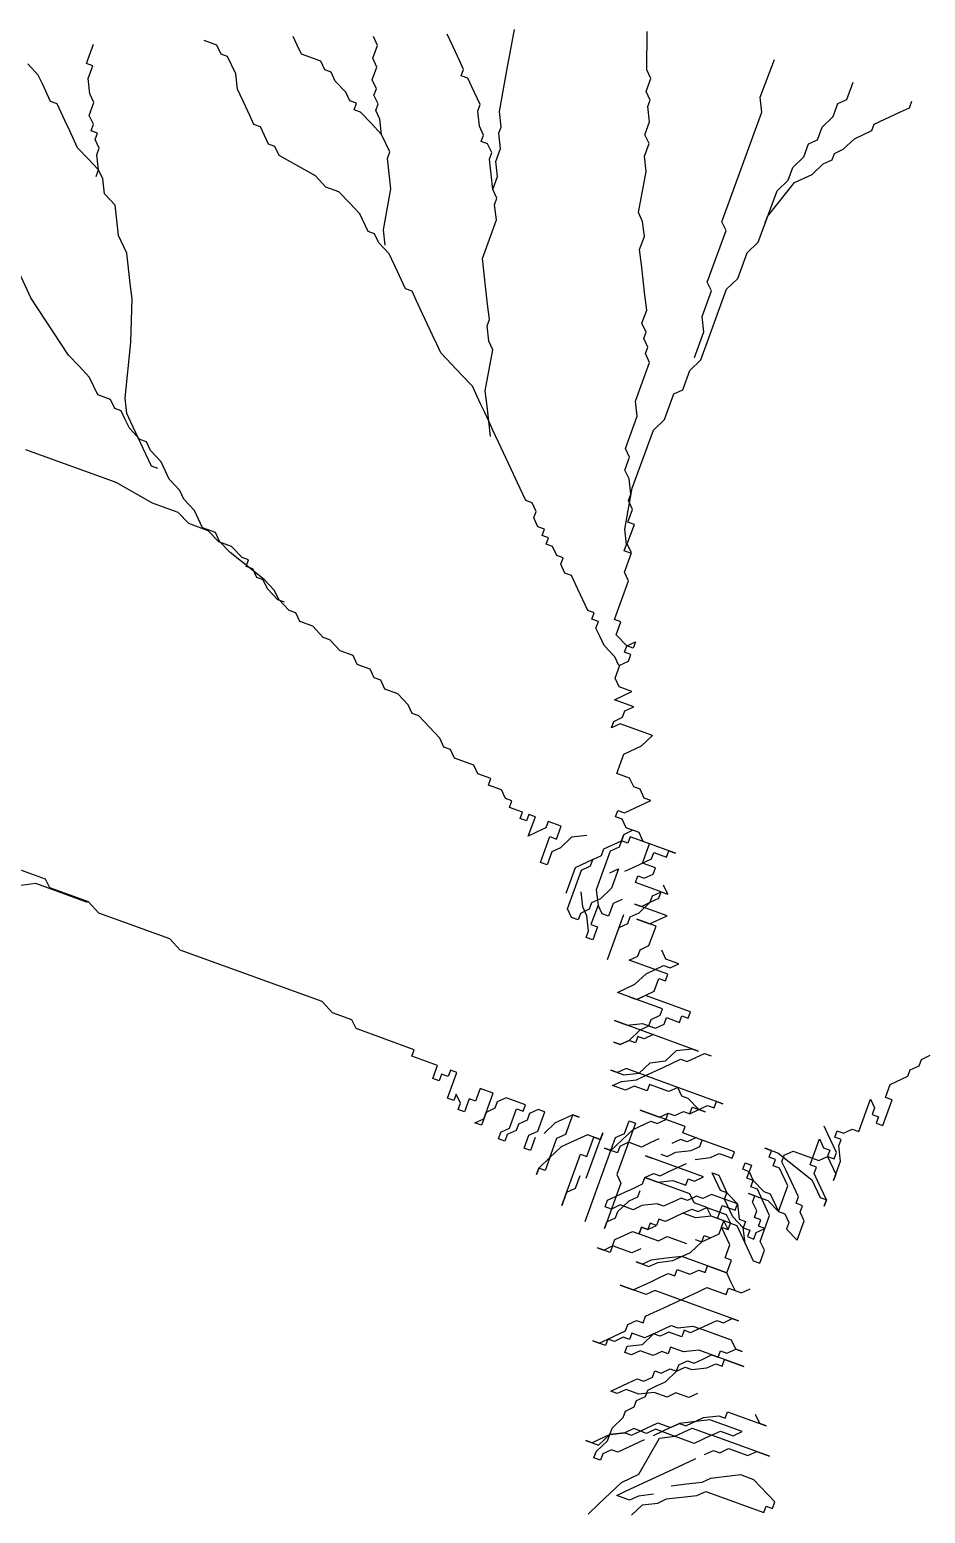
# Model space of a CAD drawing. Header units: inches. Extents: x -50945 to 250244, y -404780 to 18493.
# Drawn here: x 224479.9 to 224677.8, y -311604.3 to -311276.4 of the extents above; entities that cross this region are included whole.
import ezdxf
from ezdxf.xclip import XClip

# ---------------------------------------------------------------- set-up
doc = ezdxf.new("R2010")
doc.units = ezdxf.units.IN
doc.header["$MEASUREMENT"] = 0
doc.header["$XCLIPFRAME"] = 2
doc.linetypes.add('iGo户型优化31', pattern=[0.35, 0.25, -0.1])
doc.layers.add('iGo户型优化', color=7, linetype='Continuous')
doc.layers.add('天棚材质标注', color=2, linetype='Continuous', lineweight=5)

# ---------------------------------------------------------------- blocks, each defined once
blk = doc.blocks.new('抖音iGo户型优化-0853')
at = {"layer": 'iGo户型优化', "color": 251, "ltscale": 100}
for p, q in [((-371.27, -204112.07), (-342.06, -204098.44)), ((-614.83, -204114.14), (-615.56, -204107.8)), ((-612.95, -204118.15), (-609.05, -204107.44)), ((-448.13, -204147.51), (-434.48, -204110)), ((-395.13, -204127.66), (-371.27, -204112.07)), ((-278.72, -204115.12), (-274.1, -204110.74)), ((-622.63, -204135.57), (-614.83, -204114.14)), ((-616.61, -204119.85), (-612.95, -204118.15)), ((-289.68, -204120.24), (-282.37, -204116.83)), ((-282.37, -204116.83), (-278.72, -204115.12)), ((-622.46, -204135.93), (-616.61, -204119.85)), ((-297.96, -204126.33), (-290.65, -204122.92)), ((-290.65, -204122.92), (-289.68, -204120.24)), ((-399.76, -204132.04), (-395.13, -204127.66)), ((-308.91, -204131.44), (-301.61, -204128.03)), ((-301.61, -204128.03), (-297.96, -204126.33)), ((-627.08, -204140.31), (-622.46, -204135.93)), ((-411.69, -204139.83), (-404.39, -204136.42)), ((-404.39, -204136.42), (-399.76, -204132.04)), ((-318.16, -204140.21), (-313.54, -204135.82)), ((-313.54, -204135.82), (-308.91, -204131.44)), ((-299.18, -204138.02), (-295.53, -204136.31)), ((-295.53, -204136.31), (-290.17, -204138.26)), ((-290.17, -204138.26), (-286.52, -204136.55)), ((-286.52, -204136.55), (-280.19, -204135.82)), ((-280.19, -204135.82), (-274.84, -204137.77)), ((-274.84, -204137.77), (-273.87, -204135.09)), ((-273.87, -204135.09), (-265.84, -204138.02)), ((-637.81, -204169.78), (-627.08, -204140.31)), ((-413.64, -204145.19), (-411.69, -204139.83)), ((-332.77, -204147.02), (-328.14, -204142.64)), ((-328.14, -204142.64), (-321.82, -204141.91)), ((-321.82, -204141.91), (-318.16, -204140.21)), ((-320.84, -204139.23), (-318.16, -204140.21)), ((-318.16, -204140.21), (-311.84, -204139.48)), ((-311.84, -204139.48), (-309.16, -204140.45)), ((-309.16, -204140.45), (-305.51, -204138.75)), ((-305.51, -204138.75), (-302.83, -204139.72)), ((-302.83, -204139.72), (-301.86, -204137.04)), ((-301.86, -204137.04), (-299.18, -204138.02)), ((-456.66, -204162.6), (-448.13, -204147.51)), ((-418.27, -204149.57), (-417.29, -204146.89)), ((-417.29, -204146.89), (-413.64, -204145.19)), ((-352.73, -204151.89), (-345.43, -204148.48)), ((-345.43, -204148.48), (-339.1, -204147.75)), ((-339.1, -204147.75), (-332.77, -204147.02)), ((-434.02, -204158.71), (-423.07, -204153.6)), ((-430.2, -204157.37), (-425.57, -204152.98)), ((-425.57, -204152.98), (-421.92, -204151.28)), ((-423.07, -204153.6), (-419.42, -204151.89)), ((-421.92, -204151.28), (-418.27, -204149.57)), ((-419.42, -204151.89), (-413.09, -204151.16)), ((-413.09, -204151.16), (-389.72, -204153.6)), ((-389.72, -204153.6), (-371.72, -204154.08)), ((-371.72, -204154.08), (-365.39, -204153.35)), ((-365.39, -204153.35), (-352.73, -204151.89)), ((-441.33, -204162.12), (-434.02, -204158.71)), ((-434.82, -204161.75), (-431.17, -204160.04)), ((-431.17, -204160.04), (-430.2, -204157.37)), ((-460.56, -204173.32), (-456.66, -204162.6)), ((-446.75, -204169.54), (-439.45, -204166.13)), ((-442.3, -204164.8), (-441.33, -204162.12)), ((-439.45, -204166.13), (-434.82, -204161.75)), ((-642.43, -204174.16), (-637.81, -204169.78)), ((-465.19, -204177.7), (-460.56, -204173.32)), ((-451.38, -204173.92), (-446.75, -204169.54)), ((-663.88, -204233.09), (-642.43, -204174.16)), ((-468.11, -204185.74), (-465.19, -204177.7)), ((-459.66, -204180.01), (-455.03, -204175.63)), ((-455.03, -204175.63), (-451.38, -204173.92)), ((-472.74, -204190.12), (-468.11, -204185.74)), ((-468.91, -204188.78), (-466.96, -204183.42)), ((-466.96, -204183.42), (-463.31, -204181.72)), ((-463.31, -204181.72), (-459.66, -204180.01)), ((-266.35, -204189.4), (-264.4, -204184.04)), ((-477.19, -204194.87), (-472.56, -204190.48)), ((-474.69, -204195.48), (-472.74, -204190.12)), ((-472.56, -204190.48), (-468.91, -204188.78)), ((-270.98, -204193.78), (-270, -204191.11)), ((-270, -204191.11), (-266.35, -204189.4)), ((-488.39, -204208.99), (-477.19, -204194.87)), ((-479.31, -204199.86), (-474.69, -204195.48)), ((-291.91, -204201.33), (-284.61, -204197.92)), ((-284.61, -204197.92), (-278.28, -204197.19)), ((-278.28, -204197.19), (-270.98, -204193.78)), ((-487.59, -204205.95), (-483.94, -204204.25)), ((-483.94, -204204.25), (-482.97, -204201.57)), ((-482.97, -204201.57), (-480.29, -204202.54)), ((-480.29, -204202.54), (-479.31, -204199.86)), ((-299.22, -204204.74), (-295.56, -204203.04)), ((-295.56, -204203.04), (-291.91, -204201.33)), ((-496.85, -204214.72), (-492.22, -204210.33)), ((-493.02, -204213.37), (-488.39, -204208.99)), ((-492.22, -204210.33), (-488.57, -204208.63)), ((-488.57, -204208.63), (-487.59, -204205.95)), ((-307.49, -204210.83), (-300.19, -204207.42)), ((-300.19, -204207.42), (-299.22, -204204.74)), ((-501.3, -204219.46), (-496.67, -204215.08)), ((-497.82, -204217.4), (-496.85, -204214.72)), ((-496.67, -204215.08), (-493.02, -204213.37)), ((-320.65, -204230.31), (-312.12, -204215.21)), ((-312.12, -204215.21), (-308.47, -204213.51)), ((-308.47, -204213.51), (-307.49, -204210.83)), ((-505.92, -204223.85), (-502.27, -204222.14)), ((-502.27, -204222.14), (-501.3, -204219.46)), ((-270.02, -204224.47), (-266.37, -204222.76)), ((-266.37, -204222.76), (-262.72, -204221.06)), ((-512.5, -204233.59), (-507.87, -204229.2)), ((-507.87, -204229.2), (-505.92, -204223.85)), ((-272.95, -204232.5), (-270.02, -204224.47)), ((-668.51, -204237.48), (-663.88, -204233.09)), ((-513.48, -204236.26), (-512.5, -204233.59)), ((-327.22, -204240.05), (-325.27, -204234.69)), ((-325.27, -204234.69), (-320.65, -204230.31)), ((-277.57, -204236.89), (-276.6, -204234.21)), ((-276.6, -204234.21), (-272.95, -204232.5)), ((-671.43, -204245.51), (-668.51, -204237.48)), ((-520.05, -204246.01), (-518.1, -204240.65)), ((-518.1, -204240.65), (-513.48, -204236.26)), ((-331.85, -204244.43), (-327.22, -204240.05)), ((-285.85, -204242.98), (-281.22, -204238.59)), ((-281.22, -204238.59), (-277.57, -204236.89)), ((-683.86, -204271.33), (-675.09, -204247.22)), ((-675.09, -204247.22), (-671.43, -204245.51)), ((-525.65, -204253.07), (-523.7, -204247.71)), ((-523.7, -204247.71), (-520.05, -204246.01)), ((-336.48, -204248.82), (-331.85, -204244.43)), ((-294.13, -204249.06), (-293.15, -204246.38)), ((-293.15, -204246.38), (-290.48, -204247.36)), ((-290.48, -204247.36), (-289.5, -204244.68)), ((-289.5, -204244.68), (-285.85, -204242.98)), ((-529.31, -204254.77), (-525.65, -204253.07)), ((-344.75, -204254.91), (-343.78, -204252.23)), ((-343.78, -204252.23), (-336.48, -204248.82)), ((-303.38, -204257.83), (-298.76, -204253.45)), ((-298.76, -204253.45), (-294.13, -204249.06)), ((-284.4, -204255.64), (-280.75, -204253.93)), ((-280.75, -204253.93), (-275.39, -204255.88)), ((-535.88, -204264.51), (-533.93, -204259.16)), ((-533.93, -204259.16), (-530.28, -204257.45)), ((-530.28, -204257.45), (-529.31, -204254.77)), ((-353.03, -204260.99), (-348.41, -204256.61)), ((-349.38, -204259.29), (-343.05, -204258.56)), ((-348.41, -204256.61), (-344.75, -204254.91)), ((-343.05, -204258.56), (-326.02, -204261.73)), ((-310.69, -204261.24), (-303.38, -204257.83)), ((-307.03, -204259.53), (-303.38, -204257.83)), ((-303.38, -204257.83), (-297.05, -204257.1)), ((-297.05, -204257.1), (-293.4, -204255.39)), ((-293.4, -204255.39), (-290.73, -204256.37)), ((-290.73, -204256.37), (-287.07, -204254.66)), ((-287.07, -204254.66), (-284.4, -204255.64)), ((-275.39, -204255.88), (-271.74, -204254.18)), ((-271.74, -204254.18), (-266.39, -204256.13)), ((-266.39, -204256.13), (-262.74, -204254.42)), ((-540.51, -204268.9), (-535.88, -204264.51)), ((-367.64, -204267.81), (-363.99, -204266.11)), ((-363.99, -204266.11), (-360.34, -204264.4)), ((-360.34, -204264.4), (-353.03, -204260.99)), ((-326.02, -204261.73), (-319.69, -204260.99)), ((-319.69, -204260.99), (-313.36, -204260.26)), ((-313.36, -204260.26), (-310.69, -204261.24)), ((-690.44, -204281.07), (-686.54, -204270.35)), ((-686.54, -204270.35), (-683.86, -204271.33)), ((-545.14, -204273.28), (-544.16, -204270.6)), ((-544.16, -204270.6), (-540.51, -204268.9)), ((-375.92, -204273.9), (-372.27, -204272.19)), ((-372.27, -204272.19), (-368.61, -204270.49)), ((-368.61, -204270.49), (-367.64, -204267.81)), ((-554.39, -204282.05), (-545.14, -204273.28)), ((-386.87, -204279.01), (-375.92, -204273.9)), ((-696.77, -204281.8), (-695.79, -204279.12)), ((-694.09, -204282.77), (-696.77, -204281.8)), ((-695.79, -204279.12), (-690.44, -204281.07)), ((-695.06, -204285.45), (-694.09, -204282.77)), ((-559.01, -204286.43), (-558.04, -204283.75)), ((-558.04, -204283.75), (-554.39, -204282.05)), ((-403.43, -204291.19), (-394.18, -204282.42)), ((-394.18, -204282.42), (-390.52, -204280.72)), ((-390.52, -204280.72), (-386.87, -204279.01)), ((-709.67, -204292.27), (-708.7, -204289.59)), ((-708.7, -204289.59), (-706.02, -204290.56)), ((-706.02, -204290.56), (-702.37, -204288.86)), ((-705.04, -204287.88), (-704.07, -204285.21)), ((-702.37, -204288.86), (-705.04, -204287.88)), ((-704.07, -204285.21), (-693.36, -204289.1)), ((-692.39, -204286.42), (-695.06, -204285.45)), ((-693.36, -204289.1), (-692.39, -204286.42)), ((-565.59, -204296.17), (-562.67, -204288.13)), ((-562.67, -204288.13), (-559.01, -204286.43)), ((-276.39, -204291.92), (-272.73, -204290.22)), ((-272.73, -204290.22), (-269.08, -204288.52)), ((-269.08, -204288.52), (-261.78, -204285.11)), ((-715.27, -204299.33), (-714.3, -204296.65)), ((-714.3, -204296.65), (-712.6, -204300.3)), ((-704.32, -204294.22), (-709.67, -204292.27)), ((-705.29, -204296.89), (-704.32, -204294.22)), ((-699.94, -204298.84), (-705.29, -204296.89)), ((-569.24, -204297.87), (-565.59, -204296.17)), ((-415.36, -204298.98), (-408.06, -204295.57)), ((-408.06, -204295.57), (-403.43, -204291.19)), ((-290.99, -204298.74), (-283.69, -204295.33)), ((-283.69, -204295.33), (-280.04, -204293.63)), ((-280.04, -204293.63), (-279.06, -204290.95)), ((-279.06, -204290.95), (-276.39, -204291.92)), ((-709.92, -204301.28), (-715.27, -204299.33)), ((-712.6, -204300.3), (-701.89, -204304.2)), ((-708.22, -204304.93), (-709.92, -204301.28)), ((-701.89, -204304.2), (-699.94, -204298.84)), ((-575.82, -204307.62), (-573.87, -204302.26)), ((-573.87, -204302.26), (-571.19, -204303.23)), ((-571.19, -204303.23), (-569.24, -204297.87)), ((-428.99, -204303.12), (-422.66, -204302.39)), ((-426.31, -204304.09), (-422.66, -204302.39)), ((-422.66, -204302.39), (-419.01, -204300.69)), ((-422.66, -204302.39), (-416.33, -204301.66)), ((-419.01, -204300.69), (-415.36, -204298.98)), ((-416.33, -204301.66), (-410.01, -204300.93)), ((-410.01, -204300.93), (-392.97, -204304.1)), ((-392.97, -204304.1), (-389.32, -204302.39)), ((-389.32, -204302.39), (-382.99, -204301.66)), ((-382.99, -204301.66), (-380.31, -204302.64)), ((-380.31, -204302.64), (-373.99, -204301.9)), ((-373.99, -204301.9), (-367.66, -204301.17)), ((-367.66, -204301.17), (-361.33, -204300.44)), ((-361.33, -204300.44), (-355, -204299.71)), ((-355, -204299.71), (-338.94, -204305.56)), ((-319.96, -204303.37), (-313.63, -204302.64)), ((-313.63, -204302.64), (-310.95, -204303.61)), ((-310.95, -204303.61), (-307.3, -204301.91)), ((-307.3, -204301.91), (-306.32, -204299.23)), ((-306.32, -204299.23), (-303.65, -204300.2)), ((-303.65, -204300.2), (-300, -204298.5)), ((-300, -204298.5), (-293.67, -204297.77)), ((-293.67, -204297.77), (-290.99, -204298.74)), ((-721.85, -204309.07), (-720.87, -204306.39)), ((-719.17, -204310.04), (-721.85, -204309.07)), ((-720.87, -204306.39), (-718.2, -204307.37)), ((-718.2, -204307.37), (-716.5, -204311.02)), ((-705.54, -204305.9), (-708.22, -204304.93)), ((-703.84, -204309.56), (-705.54, -204305.9)), ((-580.45, -204312), (-579.47, -204309.32)), ((-579.47, -204309.32), (-575.82, -204307.62)), ((-444.57, -204312.62), (-433.62, -204307.5)), ((-433.62, -204307.5), (-426.31, -204304.09)), ((-338.94, -204305.56), (-332.61, -204304.83)), ((-332.61, -204304.83), (-329.94, -204305.8)), ((-329.94, -204305.8), (-326.28, -204304.1)), ((-329.94, -204305.8), (-326.28, -204304.1)), ((-326.28, -204304.1), (-319.96, -204303.37)), ((-326.28, -204304.1), (-320.93, -204306.05)), ((-320.93, -204306.05), (-314.6, -204305.32)), ((-314.6, -204305.32), (-309.25, -204307.27)), ((-309.25, -204307.27), (-302.92, -204306.53)), ((-302.92, -204306.53), (-300.24, -204307.51)), ((-300.24, -204307.51), (-293.92, -204306.78)), ((-293.92, -204306.78), (-276.88, -204309.95)), ((-717.47, -204313.7), (-719.17, -204310.04)), ((-714.79, -204314.67), (-717.47, -204313.7)), ((-716.5, -204311.02), (-708.47, -204313.94)), ((-713.09, -204318.32), (-714.79, -204314.67)), ((-708.47, -204313.94), (-709.44, -204316.62)), ((-706.76, -204317.59), (-703.84, -204309.56)), ((-588.72, -204318.09), (-587.75, -204315.41)), ((-587.75, -204315.41), (-585.07, -204316.38)), ((-585.07, -204316.38), (-583.12, -204311.02)), ((-583.12, -204311.02), (-580.45, -204312)), ((-455.53, -204317.73), (-448.22, -204314.32)), ((-448.22, -204314.32), (-444.57, -204312.62)), ((-276.88, -204309.95), (-259.85, -204313.11)), ((-725.75, -204319.78), (-724.77, -204317.11)), ((-720.4, -204321.73), (-725.75, -204319.78)), ((-724.77, -204317.11), (-719.42, -204319.05)), ((-719.42, -204319.05), (-717.72, -204322.71)), ((-710.42, -204319.3), (-713.09, -204318.32)), ((-708.71, -204322.95), (-710.42, -204319.3)), ((-709.44, -204316.62), (-706.76, -204317.59)), ((-593.35, -204322.47), (-595.05, -204318.82)), ((-595.05, -204318.82), (-587.02, -204321.74)), ((-586.05, -204319.06), (-588.72, -204318.09)), ((-587.02, -204321.74), (-586.05, -204319.06)), ((-466.48, -204322.84), (-462.83, -204321.14)), ((-462.83, -204321.14), (-460.15, -204322.11)), ((-460.15, -204322.11), (-456.5, -204320.41)), ((-456.5, -204320.41), (-455.53, -204317.73)), ((-733.05, -204323.19), (-735.73, -204322.22)), ((-735.73, -204322.22), (-733.05, -204323.19)), ((-734.03, -204325.87), (-733.05, -204323.19)), ((-728.67, -204327.82), (-734.03, -204325.87)), ((-733.05, -204323.19), (-728.67, -204327.82)), ((-724.3, -204332.45), (-728.67, -204327.82)), ((-728.67, -204327.82), (-720.64, -204330.74)), ((-714.32, -204330.01), (-718.69, -204325.39)), ((-717.72, -204322.71), (-709.69, -204325.63)), ((-709.69, -204325.63), (-708.71, -204322.95)), ((-606.98, -204326.61), (-606.01, -204323.93)), ((-601.63, -204328.56), (-606.98, -204326.61)), ((-606.01, -204323.93), (-595.3, -204327.83)), ((-595.3, -204327.83), (-596.28, -204330.51)), ((-591.65, -204326.12), (-593.35, -204322.47)), ((-588.97, -204327.1), (-591.65, -204326.12)), ((-590.92, -204332.45), (-588.97, -204327.1)), ((-474.76, -204328.93), (-473.79, -204326.25)), ((-473.79, -204326.25), (-471.11, -204327.23)), ((-471.11, -204327.23), (-470.13, -204324.55)), ((-470.13, -204324.55), (-467.46, -204325.52)), ((-467.46, -204325.52), (-466.48, -204322.84)), ((-743.28, -204334.64), (-748.63, -204332.69)), ((-748.63, -204332.69), (-727.22, -204340.48)), ((-722.59, -204336.1), (-724.3, -204332.45)), ((-720.64, -204330.74), (-718.94, -204334.4)), ((-712.61, -204333.67), (-714.32, -204330.01)), ((-710.91, -204337.32), (-712.61, -204333.67)), ((-599.93, -204332.21), (-601.63, -204328.56)), ((-595.55, -204336.84), (-599.93, -204332.21)), ((-596.28, -204330.51), (-590.92, -204332.45)), ((-486.69, -204336.72), (-485.72, -204334.05)), ((-485.72, -204334.05), (-482.06, -204332.34)), ((-482.06, -204332.34), (-479.39, -204333.32)), ((-479.39, -204333.32), (-478.41, -204330.64)), ((-478.41, -204330.64), (-474.76, -204328.93)), ((-741.58, -204338.29), (-743.28, -204334.64)), ((-736.23, -204340.24), (-741.58, -204338.29)), ((-719.19, -204343.41), (-722.59, -204336.1)), ((-718.94, -204334.4), (-710.91, -204337.32)), ((-710.91, -204337.32), (-711.89, -204340)), ((-711.89, -204340), (-710.91, -204337.32)), ((-629.87, -204339.51), (-628.89, -204336.84)), ((-627.19, -204340.49), (-629.87, -204339.51)), ((-628.89, -204336.84), (-625.24, -204335.13)), ((-625.24, -204335.13), (-609.18, -204340.98)), ((-608.21, -204338.3), (-618.91, -204334.4)), ((-604.8, -204345.6), (-608.21, -204338.3)), ((-594.82, -204343.17), (-595.55, -204336.84)), ((-501.3, -204343.54), (-490.34, -204338.43)), ((-490.34, -204338.43), (-486.69, -204336.72)), ((-876.9, -204343.64), (-872.52, -204348.27)), ((-854.51, -204348.76), (-853.54, -204346.08)), ((-853.54, -204346.08), (-850.86, -204347.05)), ((-846.23, -204342.67), (-848.18, -204348.03)), ((-847.21, -204345.35), (-846.23, -204342.67)), ((-843.81, -204352.66), (-847.21, -204345.35)), ((-806.81, -204350.95), (-804.86, -204345.6)), ((-804.86, -204345.6), (-805.84, -204348.27)), ((-755.21, -204342.43), (-720.41, -204355.1)), ((-737.2, -204342.92), (-718.46, -204349.74)), ((-727.22, -204340.48), (-728.2, -204343.16)), ((-728.2, -204343.16), (-720.17, -204346.09)), ((-721.14, -204348.76), (-719.19, -204343.41)), ((-720.17, -204346.09), (-721.14, -204348.76)), ((-638.15, -204345.6), (-637.17, -204342.92)), ((-632.79, -204347.55), (-638.15, -204345.6)), ((-637.17, -204342.92), (-634.49, -204343.9)), ((-634.49, -204343.9), (-628.17, -204343.17)), ((-631.82, -204344.87), (-632.79, -204347.55)), ((-623.79, -204347.79), (-631.82, -204344.87)), ((-628.17, -204343.17), (-624.51, -204341.46)), ((-625.49, -204344.14), (-627.19, -204340.49)), ((-622.81, -204345.12), (-625.49, -204344.14)), ((-624.51, -204341.46), (-618.19, -204340.73)), ((-621.11, -204348.77), (-622.81, -204345.12)), ((-609.18, -204340.98), (-607.48, -204344.63)), ((-607.48, -204344.63), (-604.8, -204345.6)), ((-604.8, -204345.6), (-603.1, -204349.26)), ((-505.92, -204347.93), (-504.95, -204345.25)), ((-504.95, -204345.25), (-502.27, -204346.22)), ((-502.27, -204346.22), (-501.3, -204343.54)), ((-872.52, -204348.27), (-863.77, -204357.53)), ((-851.84, -204349.73), (-854.51, -204348.76)), ((-850.13, -204353.39), (-851.84, -204349.73)), ((-850.86, -204347.05), (-846.48, -204351.68)), ((-848.18, -204348.03), (-843.81, -204352.66)), ((-846.48, -204351.68), (-841.13, -204353.63)), ((-804.13, -204351.93), (-806.81, -204350.95)), ((-805.84, -204348.27), (-804.13, -204351.93)), ((-805.11, -204354.61), (-804.13, -204351.93)), ((-804.13, -204351.93), (-800.73, -204359.23)), ((-768.11, -204352.9), (-766.16, -204347.55)), ((-766.16, -204347.55), (-767.14, -204350.22)), ((-767.14, -204350.22), (-765.44, -204353.88)), ((-758.13, -204350.47), (-755.46, -204351.44)), ((-739.4, -204357.29), (-758.13, -204350.47)), ((-755.46, -204351.44), (-753.76, -204355.09)), ((-750.11, -204353.39), (-749.13, -204350.71)), ((-749.13, -204350.71), (-746.45, -204351.69)), ((-746.45, -204351.69), (-743.05, -204358.99)), ((-726.74, -204355.83), (-724.79, -204350.47)), ((-724.79, -204350.47), (-725.77, -204353.15)), ((-718.46, -204349.74), (-721.14, -204348.76)), ((-646.42, -204351.69), (-627.69, -204358.51)), ((-628.41, -204352.18), (-627.44, -204349.5)), ((-623.06, -204354.13), (-628.41, -204352.18)), ((-627.44, -204349.5), (-623.79, -204347.79)), ((-617.46, -204347.06), (-623.79, -204347.79)), ((-616.73, -204353.4), (-621.11, -204348.77)), ((-601.4, -204352.91), (-617.46, -204347.06)), ((-603.1, -204349.26), (-600.42, -204350.23)), ((-600.42, -204350.23), (-597.02, -204357.54)), ((-520.53, -204354.74), (-515.9, -204350.36)), ((-515.9, -204350.36), (-512.25, -204348.66)), ((-512.25, -204348.66), (-508.6, -204346.95)), ((-508.6, -204346.95), (-505.92, -204347.93)), ((-871.07, -204360.93), (-869.12, -204355.58)), ((-869.12, -204355.58), (-867.42, -204359.23)), ((-863.77, -204357.53), (-860.36, -204364.83)), ((-851.11, -204356.06), (-850.13, -204353.39)), ((-846, -204367.02), (-851.11, -204356.06)), ((-843.08, -204358.99), (-843.81, -204352.66)), ((-843.81, -204352.66), (-843.08, -204358.99)), ((-841.13, -204353.63), (-836.75, -204358.26)), ((-836.75, -204358.26), (-834.07, -204359.23)), ((-826.77, -204355.82), (-825.8, -204353.14)), ((-825.07, -204359.48), (-826.77, -204355.82)), ((-825.8, -204353.14), (-822.39, -204360.45)), ((-803.41, -204358.26), (-805.11, -204354.61)), ((-804.38, -204360.94), (-803.41, -204358.26)), ((-785.65, -204367.76), (-781.75, -204357.04)), ((-781.75, -204357.04), (-783.7, -204362.4)), ((-768.36, -204361.91), (-765.44, -204353.88)), ((-765.44, -204353.88), (-768.11, -204352.9)), ((-765.44, -204353.88), (-762.76, -204354.85)), ((-762.76, -204354.85), (-761.06, -204358.5)), ((-761.06, -204358.5), (-759.36, -204362.16)), ((-753.76, -204355.09), (-751.08, -204356.07)), ((-751.08, -204356.07), (-746.7, -204360.7)), ((-750.35, -204362.4), (-748.4, -204357.04)), ((-748.4, -204357.04), (-750.11, -204353.39)), ((-735.75, -204355.58), (-739.4, -204357.29)), ((-714.33, -204363.38), (-735.75, -204355.58)), ((-724.07, -204356.8), (-726.74, -204355.83)), ((-725.77, -204353.15), (-721.39, -204357.78)), ((-722.36, -204360.45), (-724.07, -204356.8)), ((-721.39, -204357.78), (-717.01, -204362.4)), ((-720.41, -204355.1), (-718.71, -204358.75)), ((-718.71, -204358.75), (-713.36, -204360.7)), ((-700.7, -204359.24), (-698.75, -204353.88)), ((-698.75, -204353.88), (-697.05, -204357.53)), ((-697.05, -204357.53), (-696.32, -204363.86)), ((-692.42, -204353.15), (-694.37, -204358.51)), ((-694.37, -204358.51), (-693.65, -204364.84)), ((-693.4, -204355.83), (-692.42, -204353.15)), ((-691.7, -204359.48), (-693.4, -204355.83)), ((-684.41, -204389.44), (-671.74, -204354.61)), ((-681.72, -204357.05), (-680.74, -204354.37)), ((-680.74, -204354.37), (-681.72, -204357.05)), ((-680.02, -204360.7), (-681.72, -204357.05)), ((-681.72, -204357.05), (-680.02, -204360.7)), ((-671.74, -204354.61), (-673.69, -204359.97)), ((-662.98, -204363.87), (-660.06, -204355.83)), ((-660.06, -204355.83), (-656.65, -204363.14)), ((-635.72, -204355.59), (-633.04, -204356.56)), ((-633.04, -204356.56), (-631.34, -204360.21)), ((-621.36, -204357.78), (-623.06, -204354.13)), ((-608.7, -204356.32), (-616.73, -204353.4)), ((-610.4, -204352.67), (-608.7, -204356.32)), ((-599.7, -204356.56), (-601.4, -204352.91)), ((-594.34, -204358.51), (-599.7, -204356.56)), ((-598, -204360.22), (-597.02, -204357.54)), ((-597.02, -204357.54), (-594.34, -204358.51)), ((-597.02, -204357.54), (-594.34, -204358.51)), ((-594.34, -204358.51), (-592.64, -204362.16)), ((-591.67, -204359.49), (-588.02, -204357.78)), ((-588.02, -204357.78), (-587.04, -204355.1)), ((-587.04, -204355.1), (-584.36, -204356.08)), ((-584.36, -204356.08), (-585.34, -204358.76)), ((-585.34, -204358.76), (-580.23, -204369.71)), ((-570.98, -204360.95), (-569.03, -204355.59)), ((-569.03, -204355.59), (-561, -204358.51)), ((-561, -204358.51), (-557.6, -204365.82)), ((-553.22, -204370.45), (-548.34, -204357.05)), ((-548.34, -204357.05), (-550.05, -204353.4)), ((-550.05, -204353.4), (-547.37, -204354.37)), ((-547.37, -204354.37), (-545.67, -204358.03)), ((-545.67, -204358.03), (-542.99, -204359)), ((-541.29, -204362.65), (-538.36, -204354.62)), ((-538.36, -204354.62), (-534.96, -204361.92)), ((-534.96, -204361.92), (-533.01, -204356.57)), ((-533.01, -204356.57), (-529.36, -204354.86)), ((-529.36, -204354.86), (-524.01, -204356.81)), ((-524.18, -204356.45), (-520.53, -204354.74)), ((-524.01, -204356.81), (-522.3, -204360.46)), ((-519.63, -204361.44), (-518.65, -204358.76)), ((-518.65, -204358.76), (-515.98, -204359.73)), ((-515.98, -204359.73), (-511.35, -204355.35)), ((-511.35, -204355.35), (-506, -204357.3)), ((-506, -204357.3), (-505.02, -204354.62)), ((-505.02, -204354.62), (-488.96, -204360.46)), ((-488.96, -204360.46), (-485.31, -204358.76)), ((-485.31, -204358.76), (-477.28, -204361.68)), ((-477.46, -204361.32), (-476.48, -204358.64)), ((-476.48, -204358.64), (-473.8, -204359.62)), ((-877.4, -204361.66), (-873.02, -204366.29)), ((-869.37, -204364.59), (-871.07, -204360.93)), ((-868.64, -204370.92), (-869.37, -204364.59)), ((-867.42, -204359.23), (-857.21, -204381.15)), ((-860.36, -204364.83), (-845.28, -204373.36)), ((-843.08, -204358.99), (-844.05, -204361.67)), ((-844.05, -204361.67), (-842.35, -204365.32)), ((-843.33, -204368), (-841.38, -204362.64)), ((-841.38, -204362.64), (-843.08, -204358.99)), ((-834.07, -204359.23), (-832.37, -204362.88)), ((-832.37, -204362.88), (-829.7, -204363.86)), ((-829.7, -204363.86), (-827.99, -204367.51)), ((-827.02, -204364.83), (-825.07, -204359.48)), ((-826.29, -204371.16), (-827.02, -204364.83)), ((-822.39, -204360.45), (-820.69, -204364.1)), ((-820.69, -204364.1), (-821.67, -204366.78)), ((-810.71, -204361.67), (-809.74, -204358.99)), ((-809.01, -204365.32), (-810.71, -204361.67)), ((-809.74, -204358.99), (-807.06, -204359.96)), ((-807.06, -204359.96), (-806.33, -204366.29)), ((-801.71, -204361.91), (-804.38, -204360.94)), ((-803.66, -204367.27), (-801.71, -204361.91)), ((-800.73, -204359.23), (-798.05, -204360.21)), ((-798.05, -204360.21), (-796.35, -204363.86)), ((-796.35, -204363.86), (-797.33, -204366.54)), ((-783.7, -204362.4), (-780.29, -204369.71)), ((-772.01, -204363.62), (-773.96, -204368.97)), ((-772.99, -204366.3), (-772.01, -204363.62)), ((-766.66, -204365.57), (-768.36, -204361.91)), ((-760.33, -204364.84), (-763.26, -204372.87)), ((-759.36, -204362.16), (-760.33, -204364.84)), ((-757.66, -204365.81), (-760.33, -204364.84)), ((-760.33, -204364.84), (-757.66, -204365.81)), ((-748.65, -204366.05), (-750.35, -204362.4)), ((-746.7, -204360.7), (-745, -204364.35)), ((-745, -204364.35), (-742.32, -204365.32)), ((-743.05, -204358.99), (-741.35, -204362.64)), ((-741.35, -204362.64), (-739.65, -204366.3)), ((-724.31, -204365.81), (-722.36, -204360.45)), ((-717.01, -204362.4), (-713.61, -204369.71)), ((-713.36, -204360.7), (-714.33, -204363.38)), ((-700.95, -204368.25), (-699, -204362.89)), ((-699, -204362.89), (-700.7, -204359.24)), ((-699.5, -204380.91), (-691.7, -204359.48)), ((-696.32, -204363.86), (-694.62, -204367.52)), ((-693.65, -204364.84), (-689.27, -204369.47)), ((-680.99, -204363.38), (-680.02, -204360.7)), ((-678.31, -204364.35), (-680.99, -204363.38)), ((-680.02, -204360.7), (-675.64, -204365.33)), ((-679.29, -204367.03), (-678.31, -204364.35)), ((-673.69, -204359.97), (-672.96, -204366.3)), ((-666.88, -204374.58), (-662.01, -204361.19)), ((-662.01, -204361.19), (-662.98, -204363.87)), ((-662.98, -204363.87), (-659.58, -204371.17)), ((-661.28, -204367.52), (-662.98, -204363.87)), ((-656.65, -204363.14), (-652.27, -204367.76)), ((-652.52, -204376.77), (-646.67, -204360.7)), ((-646.67, -204360.7), (-644.97, -204364.35)), ((-644.97, -204364.35), (-642.29, -204365.33)), ((-632.56, -204371.9), (-629.64, -204363.87)), ((-629.64, -204363.87), (-631.59, -204369.22)), ((-631.34, -204360.21), (-628.66, -204361.19)), ((-628.66, -204361.19), (-626.96, -204364.84)), ((-628.18, -204376.53), (-623.31, -204363.14)), ((-626.96, -204364.84), (-622.58, -204369.47)), ((-623.31, -204363.14), (-624.28, -204365.82)), ((-618.2, -204374.1), (-614.3, -204363.38)), ((-614.3, -204363.38), (-611.63, -204364.36)), ((-611.63, -204364.36), (-612.6, -204367.03)), ((-609.68, -204359), (-607.98, -204362.65)), ((-607.98, -204362.65), (-604.57, -204369.96)), ((-602.14, -204379.94), (-595.32, -204361.19)), ((-595.32, -204361.19), (-598, -204360.22)), ((-597.27, -204366.55), (-593.62, -204364.84)), ((-593.62, -204364.84), (-591.67, -204359.49)), ((-575.61, -204365.33), (-574.63, -204362.65)), ((-574.63, -204362.65), (-570.98, -204360.95)), ((-542.99, -204359), (-541.29, -204362.65)), ((-522.3, -204360.46), (-519.63, -204361.44)), ((-516.95, -204362.41), (-515.98, -204359.73)), ((-514.28, -204363.39), (-516.95, -204362.41)), ((-515.98, -204359.73), (-514.28, -204363.39)), ((-477.28, -204361.68), (-473.63, -204359.98)), ((-473.8, -204359.62), (-467.48, -204358.89)), ((-473.63, -204359.98), (-465.6, -204362.9)), ((-467.48, -204358.89), (-450.44, -204362.05)), ((-465.6, -204362.9), (-464.62, -204360.22)), ((-464.62, -204360.22), (-459.27, -204362.17)), ((-459.27, -204362.17), (-455.62, -204360.47)), ((-455.62, -204360.47), (-452.94, -204361.44)), ((-452.94, -204361.44), (-446.61, -204360.71)), ((-450.44, -204362.05), (-426.35, -204370.82)), ((-446.61, -204360.71), (-442.96, -204359)), ((-442.96, -204359), (-437.61, -204360.95)), ((-437.61, -204360.95), (-433.96, -204359.25)), ((-433.96, -204359.25), (-420.57, -204364.12)), ((-420.57, -204364.12), (-414.25, -204363.39)), ((-414.25, -204363.39), (-398.19, -204369.24)), ((-339.53, -204366.32), (-335.88, -204364.61)), ((-335.88, -204364.61), (-318.84, -204367.78)), ((-873.02, -204366.29), (-872.29, -204372.62)), ((-840.9, -204377.98), (-844.3, -204370.68)), ((-841.63, -204371.65), (-843.33, -204368)), ((-842.35, -204365.32), (-838.95, -204372.63)), ((-827.99, -204367.51), (-825.32, -204368.49)), ((-825.32, -204368.49), (-823.62, -204372.14)), ((-821.67, -204366.78), (-819.96, -204370.43)), ((-819.96, -204370.43), (-817.29, -204371.41)), ((-810.96, -204370.68), (-809.01, -204365.32)), ((-809.26, -204374.33), (-810.96, -204370.68)), ((-806.33, -204366.29), (-801.95, -204370.92)), ((-801.95, -204370.92), (-803.66, -204367.27)), ((-802.93, -204373.6), (-801.95, -204370.92)), ((-801.95, -204370.92), (-798.55, -204378.23)), ((-797.33, -204366.54), (-794.65, -204367.51)), ((-794.65, -204367.51), (-792.95, -204371.17)), ((-783.94, -204371.41), (-785.65, -204367.76)), ((-780.29, -204369.71), (-778.59, -204373.36)), ((-773.96, -204368.97), (-772.26, -204372.63)), ((-771.29, -204369.95), (-772.99, -204366.3)), ((-770.56, -204376.28), (-771.29, -204369.95)), ((-758.63, -204368.49), (-757.66, -204365.81)), ((-757.66, -204365.81), (-758.63, -204368.49)), ((-755.95, -204369.46), (-758.63, -204368.49)), ((-758.63, -204368.49), (-756.93, -204372.14)), ((-756.93, -204372.14), (-755.95, -204369.46)), ((-747.92, -204372.39), (-748.65, -204366.05)), ((-743.79, -204386.02), (-736.97, -204367.27)), ((-739.65, -204366.3), (-736.97, -204367.27)), ((-736.97, -204367.27), (-738.92, -204372.63)), ((-736.97, -204367.27), (-735.27, -204370.92)), ((-736.74, -204391.62), (-727.97, -204367.52)), ((-735.27, -204370.92), (-736.24, -204373.6)), ((-727.97, -204367.52), (-728.94, -204370.19)), ((-722.61, -204369.46), (-724.31, -204365.81)), ((-720.91, -204373.12), (-722.61, -204369.46)), ((-715.81, -204384.08), (-708.98, -204365.32)), ((-713.61, -204369.71), (-714.58, -204372.39)), ((-708.98, -204365.32), (-711.91, -204373.36)), ((-701.2, -204377.26), (-698.27, -204369.22)), ((-698.27, -204369.22), (-700.95, -204368.25)), ((-694.62, -204367.52), (-691.22, -204374.82)), ((-689.27, -204369.47), (-688.54, -204375.8)), ((-677.59, -204370.68), (-679.29, -204367.03)), ((-675.64, -204365.33), (-673.94, -204368.98)), ((-673.94, -204368.98), (-674.91, -204371.66)), ((-672.96, -204366.3), (-673.94, -204368.98)), ((-673.94, -204368.98), (-671.26, -204369.95)), ((-671.26, -204369.95), (-669.56, -204373.61)), ((-668.1, -204386.27), (-661.28, -204367.52)), ((-652.27, -204367.76), (-648.87, -204375.07)), ((-642.29, -204365.33), (-640.59, -204368.98)), ((-640.59, -204368.98), (-632.56, -204371.9)), ((-631.59, -204369.22), (-628.18, -204376.53)), ((-624.28, -204365.82), (-622.58, -204369.47)), ((-622.58, -204369.47), (-620.88, -204373.12)), ((-622.58, -204369.47), (-619.91, -204370.44)), ((-619.91, -204370.44), (-618.2, -204374.1)), ((-612.6, -204367.03), (-610.9, -204370.69)), ((-610.9, -204370.69), (-608.22, -204371.66)), ((-608.22, -204371.66), (-606.27, -204366.3)), ((-606.27, -204366.3), (-598.24, -204369.23)), ((-604.57, -204369.96), (-601.9, -204370.93)), ((-601.9, -204370.93), (-603.85, -204376.29)), ((-598.24, -204369.23), (-597.27, -204366.55)), ((-580.23, -204369.71), (-579.26, -204367.04)), ((-579.26, -204367.04), (-575.61, -204365.33)), ((-557.6, -204365.82), (-553.22, -204370.45)), ((-426.35, -204370.82), (-421.97, -204375.45)), ((-398.19, -204369.24), (-394.53, -204367.53)), ((-394.53, -204367.53), (-391.86, -204368.5)), ((-391.86, -204368.5), (-388.21, -204366.8)), ((-388.21, -204366.8), (-385.53, -204367.77)), ((-385.53, -204367.77), (-381.88, -204366.07)), ((-381.88, -204366.07), (-376.52, -204368.02)), ((-376.52, -204368.02), (-370.2, -204367.29)), ((-370.2, -204367.29), (-363.87, -204366.56)), ((-363.87, -204366.56), (-357.54, -204365.83)), ((-357.54, -204365.83), (-351.21, -204365.1)), ((-351.21, -204365.1), (-345.86, -204367.05)), ((-345.86, -204367.05), (-339.53, -204366.32)), ((-318.84, -204367.78), (-312.51, -204367.05)), ((-312.51, -204367.05), (-307.16, -204369)), ((-307.16, -204369), (-303.51, -204367.29)), ((-303.51, -204367.29), (-298.16, -204369.24)), ((-298.16, -204369.24), (-291.83, -204368.51)), ((-291.83, -204368.51), (-289.15, -204369.48)), ((-289.15, -204369.48), (-285.5, -204367.78)), ((-285.5, -204367.78), (-280.15, -204369.73)), ((-280.15, -204369.73), (-276.5, -204368.02)), ((-276.5, -204368.02), (-260.57, -204368.16)), ((-872.29, -204372.62), (-870.59, -204376.28)), ((-870.59, -204376.28), (-869.14, -204388.94)), ((-847.48, -204387.72), (-841.63, -204371.65)), ((-845.28, -204373.36), (-844.55, -204379.69)), ((-838.95, -204372.63), (-840.9, -204377.98)), ((-828.24, -204376.52), (-826.29, -204371.16)), ((-826.54, -204380.17), (-828.24, -204376.52)), ((-823.62, -204372.14), (-821.91, -204375.79)), ((-821.91, -204375.79), (-817.54, -204380.42)), ((-817.29, -204371.41), (-818.26, -204374.09)), ((-818.26, -204374.09), (-816.56, -204377.74)), ((-810.23, -204377.01), (-809.26, -204374.33)), ((-807.56, -204377.98), (-810.23, -204377.01)), ((-803.18, -204382.61), (-801.23, -204377.25)), ((-801.23, -204377.25), (-802.93, -204373.6)), ((-796.62, -204406.23), (-783.94, -204371.41)), ((-792.95, -204371.17), (-791.25, -204374.82)), ((-791.25, -204374.82), (-786.14, -204385.78)), ((-778.59, -204373.36), (-776.89, -204377.01)), ((-776.89, -204377.01), (-777.86, -204379.69)), ((-772.26, -204372.63), (-771.54, -204378.96)), ((-769.83, -204382.61), (-770.56, -204376.28)), ((-761.56, -204376.52), (-764.48, -204384.56)), ((-763.26, -204372.87), (-761.56, -204376.52)), ((-754.25, -204373.12), (-756.93, -204372.14)), ((-755.23, -204375.79), (-754.25, -204373.12)), ((-751.82, -204383.1), (-755.23, -204375.79)), ((-748.9, -204375.06), (-747.92, -204372.39)), ((-747.2, -204378.72), (-748.9, -204375.06)), ((-738.92, -204372.63), (-738.19, -204378.96)), ((-736.24, -204373.6), (-734.54, -204377.26)), ((-734.54, -204377.26), (-731.14, -204384.56)), ((-727.24, -204373.85), (-728.21, -204376.53)), ((-728.21, -204376.53), (-726.51, -204380.18)), ((-714.58, -204372.39), (-712.88, -204376.04)), ((-712.88, -204376.04), (-710.2, -204377.01)), ((-711.91, -204373.36), (-710.2, -204377.01)), ((-710.2, -204377.01), (-711.18, -204379.69)), ((-710.2, -204377.01), (-711.18, -204379.69)), ((-699.5, -204380.91), (-701.2, -204377.26)), ((-691.22, -204374.82), (-687.82, -204382.13)), ((-688.54, -204375.8), (-684.16, -204380.42)), ((-674.91, -204371.66), (-673.21, -204375.31)), ((-673.21, -204375.31), (-670.53, -204376.29)), ((-670.53, -204376.29), (-672.48, -204381.64)), ((-669.56, -204373.61), (-666.88, -204374.58)), ((-659.58, -204371.17), (-654.22, -204373.12)), ((-654.22, -204373.12), (-655.2, -204375.8)), ((-655.2, -204375.8), (-652.52, -204376.77)), ((-648.87, -204375.07), (-649.85, -204377.75)), ((-648.14, -204381.4), (-646.19, -204376.04)), ((-646.19, -204376.04), (-642.54, -204374.34)), ((-620.88, -204373.12), (-618.2, -204374.1)), ((-618.2, -204374.1), (-619.18, -204376.77)), ((-619.18, -204376.77), (-615.53, -204375.07)), ((-603.85, -204376.29), (-601.17, -204377.26)), ((-601.17, -204377.26), (-602.14, -204379.94)), ((-421.97, -204375.45), (-411.27, -204379.34)), ((-864.51, -204384.56), (-865.24, -204378.22)), ((-857.21, -204381.15), (-853.8, -204388.45)), ((-844.55, -204379.69), (-842.85, -204383.34)), ((-842.85, -204383.34), (-841.15, -204386.99)), ((-840.9, -204377.98), (-839.2, -204381.64)), ((-839.2, -204381.64), (-840.9, -204377.98)), ((-839.2, -204381.64), (-840.17, -204384.31)), ((-837.74, -204394.3), (-839.2, -204381.64)), ((-828.49, -204385.53), (-826.54, -204380.17)), ((-816.56, -204377.74), (-817.54, -204380.42)), ((-817.54, -204380.42), (-815.83, -204384.07)), ((-817.54, -204380.42), (-814.86, -204381.39)), ((-814.86, -204381.39), (-813.16, -204385.05)), ((-809.51, -204383.34), (-807.56, -204377.98)), ((-808.78, -204389.67), (-809.51, -204383.34)), ((-800.5, -204383.59), (-803.18, -204382.61)), ((-798.55, -204378.23), (-799.53, -204380.91)), ((-799.53, -204380.91), (-798.8, -204387.24)), ((-777.86, -204379.69), (-775.19, -204380.66)), ((-775.19, -204380.66), (-777.14, -204386.02)), ((-776.66, -204401.36), (-769.83, -204382.61)), ((-771.54, -204378.96), (-768.13, -204386.27)), ((-753.77, -204388.46), (-751.82, -204383.1)), ((-751.82, -204383.1), (-750.12, -204386.75)), ((-745.5, -204382.37), (-747.2, -204378.72)), ((-746.47, -204385.05), (-745.5, -204382.37)), ((-738.19, -204378.96), (-740.14, -204384.32)), ((-726.51, -204380.18), (-725.79, -204386.51)), ((-721.16, -204382.13), (-722.86, -204378.47)), ((-722.13, -204384.81), (-721.16, -204382.13)), ((-721.41, -204391.14), (-718.48, -204383.1)), ((-718.48, -204383.1), (-715.81, -204384.08)), ((-711.18, -204379.69), (-709.48, -204383.35)), ((-711.18, -204379.69), (-709.48, -204383.35)), ((-709.48, -204383.35), (-710.45, -204386.02)), ((-709.48, -204383.35), (-710.45, -204386.02)), ((-706.32, -204399.66), (-699.5, -204380.91)), ((-704.12, -204385.29), (-703.15, -204382.62)), ((-703.15, -204382.62), (-699.5, -204380.91)), ((-687.82, -204382.13), (-688.79, -204384.81)), ((-684.16, -204380.42), (-683.44, -204386.76)), ((-672.48, -204381.64), (-669.81, -204382.62)), ((-669.81, -204382.62), (-670.78, -204385.3)), ((-649.85, -204377.75), (-648.14, -204381.4)), ((-411.27, -204379.34), (-409.56, -204383)), ((-409.56, -204383), (-401.53, -204385.92)), ((-869.14, -204388.94), (-867.44, -204392.59)), ((-863.78, -204390.89), (-864.51, -204384.56)), ((-844.07, -204395.03), (-847.48, -204387.72)), ((-841.15, -204386.99), (-844.07, -204395.03)), ((-840.17, -204384.31), (-836.77, -204391.62)), ((-826.79, -204389.19), (-828.49, -204385.53)), ((-815.83, -204384.07), (-816.81, -204386.75)), ((-816.81, -204386.75), (-816.08, -204393.08)), ((-813.16, -204385.05), (-814.13, -204387.72)), ((-814.13, -204387.72), (-812.43, -204391.38)), ((-801.48, -204386.26), (-800.5, -204383.59)), ((-799.77, -204389.92), (-801.48, -204386.26)), ((-798.8, -204387.24), (-799.77, -204389.92)), ((-786.14, -204385.78), (-784.44, -204389.43)), ((-784.44, -204389.43), (-782.74, -204393.08)), ((-777.14, -204386.02), (-775.44, -204389.67)), ((-768.13, -204386.27), (-763.75, -204390.89)), ((-762.78, -204388.21), (-763.75, -204390.89)), ((-753.05, -204394.79), (-753.77, -204388.46)), ((-750.12, -204386.75), (-751.1, -204389.43)), ((-751.1, -204389.43), (-749.4, -204393.09)), ((-749.4, -204393.09), (-747.45, -204387.73)), ((-747.45, -204387.73), (-743.79, -204386.02)), ((-744.77, -204388.7), (-746.47, -204385.05)), ((-745.74, -204391.38), (-744.77, -204388.7)), ((-740.14, -204384.32), (-737.47, -204385.29)), ((-737.47, -204385.29), (-738.44, -204387.97)), ((-738.44, -204387.97), (-736.74, -204391.62)), ((-729.44, -204388.22), (-728.71, -204394.55)), ((-726.28, -204404.53), (-720.43, -204388.46)), ((-725.79, -204386.51), (-724.08, -204390.16)), ((-720.43, -204388.46), (-722.13, -204384.81)), ((-710.45, -204386.02), (-708.75, -204389.68)), ((-710.45, -204386.02), (-707.78, -204387)), ((-708.75, -204389.68), (-704.12, -204385.29)), ((-707.78, -204387), (-708.75, -204389.68)), ((-688.79, -204384.81), (-687.09, -204388.46)), ((-687.09, -204388.46), (-685.39, -204392.11)), ((-683.44, -204386.76), (-684.41, -204389.44)), ((-670.78, -204385.3), (-668.1, -204386.27)), ((-401.53, -204385.92), (-397.16, -204390.55)), ((-396.18, -204387.87), (-385.47, -204391.77)), ((-867.44, -204392.59), (-876.21, -204416.7)), ((-862.08, -204394.54), (-863.78, -204390.89)), ((-860.63, -204407.2), (-862.08, -204394.54)), ((-852.85, -204419.14), (-844.07, -204395.03)), ((-852.1, -204392.11), (-850.4, -204395.76)), ((-850.4, -204395.76), (-851.38, -204398.44)), ((-844.07, -204395.03), (-842.37, -204398.68)), ((-842.62, -204407.69), (-837.74, -204394.3)), ((-836.77, -204391.62), (-836.04, -204397.95)), ((-816.08, -204393.08), (-814.38, -204396.74)), ((-815.6, -204408.42), (-808.78, -204389.67)), ((-812.43, -204391.38), (-810.73, -204395.03)), ((-810.73, -204395.03), (-811.7, -204397.71)), ((-804.65, -204403.31), (-799.77, -204389.92)), ((-799.77, -204389.92), (-798.07, -204393.57)), ((-798.07, -204393.57), (-796.37, -204397.22)), ((-782.74, -204393.08), (-785.66, -204401.12)), ((-773.73, -204393.33), (-776.66, -204401.36)), ((-775.44, -204389.67), (-776.41, -204392.35)), ((-776.41, -204392.35), (-773.73, -204393.33)), ((-763.75, -204390.89), (-760.35, -204398.2)), ((-763.75, -204390.89), (-761.08, -204391.87)), ((-761.08, -204391.87), (-762.05, -204394.55)), ((-762.05, -204394.55), (-760.35, -204398.2)), ((-755.97, -204402.83), (-753.05, -204394.79)), ((-755, -204400.15), (-753.05, -204394.79)), ((-753.05, -204394.79), (-749.4, -204393.09)), ((-749.4, -204393.09), (-751.35, -204398.44)), ((-747.94, -204405.75), (-744.04, -204395.03)), ((-744.04, -204395.03), (-745.74, -204391.38)), ((-742.34, -204398.69), (-735.04, -204395.28)), ((-735.04, -204395.28), (-736.01, -204397.96)), ((-728.71, -204394.55), (-727.01, -204398.2)), ((-724.08, -204390.16), (-721.41, -204391.14)), ((-708.75, -204389.68), (-709.73, -204392.36)), ((-709.73, -204392.36), (-708.75, -204389.68)), ((-708.75, -204389.68), (-707.05, -204393.33)), ((-707.05, -204393.33), (-708.02, -204396.01)), ((-685.39, -204392.11), (-686.36, -204394.79)), ((-397.16, -204390.55), (-367.71, -204401.26)), ((-385.47, -204391.77), (-379.15, -204391.04)), ((-379.15, -204391.04), (-368.44, -204394.93)), ((-368.44, -204394.93), (-364.79, -204393.23)), ((-364.79, -204393.23), (-343.37, -204401.02)), ((-851.38, -204398.44), (-849.67, -204402.09)), ((-842.37, -204398.68), (-844.32, -204404.04)), ((-834.34, -204401.6), (-840.19, -204417.68)), ((-836.04, -204397.95), (-837.02, -204400.63)), ((-837.02, -204400.63), (-834.34, -204401.6)), ((-812.68, -204400.39), (-815.6, -204408.42)), ((-814.38, -204396.74), (-815.36, -204399.41)), ((-815.36, -204399.41), (-812.68, -204400.39)), ((-811.7, -204397.71), (-809.03, -204398.68)), ((-809.03, -204398.68), (-810, -204401.36)), ((-810, -204401.36), (-808.3, -204405.02)), ((-796.37, -204397.22), (-797.35, -204399.9)), ((-797.35, -204399.9), (-795.64, -204403.55)), ((-785.66, -204401.12), (-782.99, -204402.09)), ((-780.31, -204403.07), (-776.66, -204401.36)), ((-776.66, -204401.36), (-771.31, -204403.31)), ((-771.31, -204403.31), (-770.33, -204400.63)), ((-770.33, -204400.63), (-764.98, -204402.58)), ((-764.98, -204402.58), (-757.67, -204399.17)), ((-760.35, -204398.2), (-757.67, -204399.17)), ((-760.35, -204398.2), (-757.67, -204399.17)), ((-757.67, -204399.17), (-758.65, -204401.85)), ((-757.67, -204399.17), (-758.65, -204401.85)), ((-758.65, -204401.85), (-755, -204400.15)), ((-758.65, -204401.85), (-755.97, -204402.83)), ((-757.67, -204399.17), (-755, -204400.15)), ((-752.32, -204401.12), (-755.97, -204402.83)), ((-755, -204400.15), (-754.02, -204397.47)), ((-754.02, -204397.47), (-751.35, -204398.44)), ((-753.3, -204403.8), (-745.99, -204400.39)), ((-751.35, -204398.44), (-752.32, -204401.12)), ((-751.35, -204398.44), (-748.67, -204399.42)), ((-748.67, -204399.42), (-750.62, -204404.77)), ((-743.32, -204401.37), (-747.94, -204405.75)), ((-745.99, -204400.39), (-743.32, -204401.37)), ((-736.01, -204397.96), (-743.32, -204401.37)), ((-743.32, -204401.37), (-742.34, -204398.69)), ((-727.01, -204398.2), (-728.96, -204403.56)), ((-708.02, -204396.01), (-705.35, -204396.98)), ((-705.35, -204396.98), (-706.32, -204399.66)), ((-367.71, -204401.26), (-363.33, -204405.89)), ((-343.37, -204401.02), (-339.72, -204399.32)), ((-339.72, -204399.32), (-294.22, -204415.88)), ((-862.58, -204412.56), (-860.63, -204407.2)), ((-849.67, -204402.09), (-852.6, -204410.13)), ((-844.32, -204404.04), (-842.62, -204407.69)), ((-808.3, -204405.02), (-809.28, -204407.69)), ((-809.28, -204407.69), (-808.3, -204405.02)), ((-808.3, -204405.02), (-804.65, -204403.31)), ((-795.64, -204403.55), (-796.62, -204406.23)), ((-782.99, -204402.09), (-784.94, -204407.45)), ((-784.94, -204407.45), (-783.24, -204411.1)), ((-783.96, -204404.77), (-780.31, -204403.07)), ((-760.6, -204407.21), (-771.55, -204412.32)), ((-756.95, -204405.5), (-760.6, -204407.21)), ((-757.92, -204408.18), (-753.3, -204403.8)), ((-755.97, -204402.83), (-756.95, -204405.5)), ((-754.27, -204406.48), (-755.25, -204409.16)), ((-747.94, -204405.75), (-754.27, -204406.48)), ((-750.62, -204404.77), (-747.94, -204405.75)), ((-734.56, -204410.62), (-733.58, -204407.94)), ((-733.58, -204407.94), (-730.91, -204408.92)), ((-728.96, -204403.56), (-726.28, -204404.53)), ((-363.33, -204405.89), (-352.63, -204409.79)), ((-871.83, -204421.33), (-862.58, -204412.56)), ((-850.9, -204413.78), (-852.85, -204419.14)), ((-852.6, -204410.13), (-850.9, -204413.78)), ((-839.22, -204415), (-835.56, -204413.29)), ((-771.55, -204412.32), (-772.53, -204415)), ((-764.25, -204408.91), (-757.92, -204408.18)), ((-761.57, -204409.89), (-762.55, -204412.57)), ((-762.55, -204412.57), (-759.87, -204413.54)), ((-758.9, -204410.86), (-761.57, -204409.89)), ((-759.87, -204413.54), (-758.17, -204417.19)), ((-757.92, -204408.18), (-758.9, -204410.86)), ((-755.25, -204409.16), (-757.92, -204408.18)), ((-754.52, -204415.49), (-753.54, -204412.81)), ((-753.54, -204412.81), (-750.87, -204413.78)), ((-750.87, -204413.78), (-747.22, -204412.08)), ((-749.17, -204417.44), (-741.86, -204414.03)), ((-747.22, -204412.08), (-744.54, -204413.05)), ((-743.56, -204410.38), (-746.49, -204418.41)), ((-744.54, -204413.05), (-743.56, -204410.38)), ((-738.21, -204412.32), (-742.84, -204416.71)), ((-741.86, -204414.03), (-740.89, -204411.35)), ((-740.89, -204411.35), (-738.21, -204412.32)), ((-738.21, -204412.32), (-737.24, -204409.65)), ((-734.56, -204410.62), (-738.21, -204412.32)), ((-737.24, -204409.65), (-734.56, -204410.62)), ((-731.88, -204411.59), (-734.56, -204410.62)), ((-730.91, -204408.92), (-731.88, -204411.59)), ((-352.63, -204409.79), (-348.25, -204414.42)), ((-876.21, -204416.7), (-873.53, -204417.68)), ((-873.53, -204417.68), (-874.51, -204420.35)), ((-874.51, -204420.35), (-871.83, -204421.33)), ((-840.19, -204417.68), (-839.22, -204415)), ((-772.53, -204415), (-767.18, -204416.95)), ((-767.18, -204416.95), (-763.52, -204415.25)), ((-763.52, -204415.25), (-758.17, -204417.19)), ((-758.17, -204417.19), (-757.2, -204414.52)), ((-758.17, -204417.19), (-752.82, -204419.14)), ((-757.2, -204414.52), (-754.52, -204415.49)), ((-752.82, -204419.14), (-749.17, -204417.44)), ((-746.49, -204418.41), (-751.12, -204422.8)), ((-743.81, -204419.39), (-751.12, -204422.8)), ((-742.84, -204416.71), (-743.81, -204419.39)), ((-729.45, -204421.58), (-728.48, -204418.9)), ((-728.48, -204418.9), (-725.8, -204419.87)), ((-724.83, -204417.2), (-726.78, -204422.55)), ((-725.8, -204419.87), (-724.83, -204417.2)), ((-348.25, -204414.42), (-326.84, -204422.21)), ((-340.22, -204417.34), (-337.54, -204418.31)), ((-337.54, -204418.31), (-323.43, -204429.51)), ((-294.22, -204415.88), (-287.89, -204415.15)), ((-287.89, -204415.15), (-272.21, -204421.17)), ((-758.42, -204426.2), (-763.05, -204430.59)), ((-755.74, -204427.18), (-758.42, -204426.2)), ((-752.09, -204425.47), (-755.74, -204427.18)), ((-751.12, -204422.8), (-752.09, -204425.47)), ((-751.12, -204422.8), (-740.41, -204426.69)), ((-745.04, -204431.08), (-734.08, -204425.96)), ((-740.41, -204426.69), (-733.11, -204423.28)), ((-726.78, -204422.55), (-737.98, -204436.68)), ((-734.08, -204425.96), (-730.43, -204424.26)), ((-733.11, -204423.28), (-732.13, -204420.6)), ((-732.13, -204420.6), (-729.45, -204421.58)), ((-730.43, -204424.26), (-727.75, -204425.23)), ((-727.75, -204425.23), (-726.05, -204428.88)), ((-326.84, -204422.21), (-322.46, -204426.84)), ((-763.05, -204430.59), (-755.02, -204433.51)), ((-755.02, -204433.51), (-751.36, -204431.81)), ((-751.36, -204431.81), (-748.69, -204432.78)), ((-748.69, -204432.78), (-747.71, -204430.1)), ((-747.71, -204430.1), (-745.04, -204431.08)), ((-726.05, -204428.88), (-729.95, -204439.6)), ((-323.43, -204429.51), (-320.03, -204436.82)), ((-322.46, -204426.84), (-317.1, -204428.78)), ((-317.1, -204428.78), (-312.73, -204433.41)), ((-737.98, -204436.68), (-745.28, -204440.09)), ((-738.96, -204439.36), (-735.3, -204437.65)), ((-735.3, -204437.65), (-732.63, -204438.63)), ((-732.63, -204438.63), (-731.65, -204435.95)), ((-731.65, -204435.95), (-720.95, -204439.84)), ((-320.03, -204436.82), (-315.65, -204441.45)), ((-312.73, -204433.41), (-307.37, -204435.36)), ((-307.37, -204435.36), (-305.67, -204439.01)), ((-746.26, -204442.76), (-748.94, -204441.79)), ((-748.94, -204441.79), (-746.26, -204442.76)), ((-746.26, -204442.76), (-738.96, -204439.36)), ((-745.28, -204440.09), (-746.26, -204442.76)), ((-728.25, -204443.25), (-735.55, -204446.66)), ((-729.95, -204439.6), (-728.25, -204443.25)), ((-728.25, -204443.25), (-729.22, -204445.93)), ((-725.57, -204444.23), (-728.25, -204443.25)), ((-726.55, -204446.91), (-719.24, -204443.5)), ((-724.6, -204441.55), (-725.57, -204444.23)), ((-720.95, -204439.84), (-724.6, -204441.55)), ((-719.24, -204443.5), (-715.59, -204441.79)), ((-315.65, -204441.45), (-313.95, -204445.1)), ((-313.95, -204445.1), (-311.27, -204446.08)), ((-305.67, -204439.01), (-300.32, -204440.96)), ((-300.32, -204440.96), (-295.94, -204445.59)), ((-735.55, -204446.66), (-738.23, -204445.69)), ((-738.23, -204445.69), (-730.2, -204448.61)), ((-730.2, -204448.61), (-723.87, -204447.88)), ((-729.22, -204445.93), (-726.55, -204446.91)), ((-723.87, -204447.88), (-721.19, -204448.85)), ((-721.19, -204448.85), (-720.22, -204446.18)), ((-720.22, -204446.18), (-717.54, -204447.15)), ((-717.54, -204447.15), (-718.52, -204449.83)), ((-718.52, -204449.83), (-716.82, -204453.48)), ((-311.27, -204446.08), (-309.57, -204449.73)), ((-309.57, -204449.73), (-305.19, -204454.36)), ((-295.94, -204445.59), (-290.59, -204447.54)), ((-290.59, -204447.54), (-288.88, -204451.19)), ((-288.88, -204451.19), (-281.7, -204453.8)), ((-716.82, -204453.48), (-717.79, -204456.16)), ((-717.79, -204456.16), (-704.41, -204461.03)), ((-305.19, -204454.36), (-301.79, -204461.66)), ((-714.39, -204463.47), (-715.36, -204466.14)), ((-711.71, -204464.44), (-714.39, -204463.47)), ((-710.74, -204461.76), (-711.71, -204464.44)), ((-708.06, -204462.74), (-710.74, -204461.76)), ((-704.41, -204461.03), (-708.06, -204462.74)), ((-301.79, -204461.66), (-299.11, -204462.64)), ((-299.11, -204462.64), (-294.01, -204473.59)), ((-715.36, -204466.14), (-704.66, -204470.04)), ((-704.66, -204470.04), (-703.68, -204467.36)), ((-703.68, -204467.36), (-698.33, -204469.31)), ((-698.33, -204469.31), (-694.92, -204476.62)), ((-294.01, -204473.59), (-292.31, -204477.25)), ((-694.92, -204476.62), (-692.25, -204477.59)), ((-692.25, -204477.59), (-690.55, -204481.24)), ((-690.55, -204481.24), (-687.87, -204482.22)), ((-292.31, -204477.25), (-289.63, -204478.22)), ((-687.87, -204482.22), (-686.17, -204485.87))]:
    blk.add_line(p, q, dxfattribs=at)
blk = doc.blocks.new('thytyhy')
at = {"color": 7, "linetype": 'iGo户型优化31', "xscale": 0.5317064318048343, "yscale": 0.5317064318048343, "zscale": 0.5317064318048343}
blk.add_blockref('抖音iGo户型优化-0853', (277574.09, -167715.69), dxfattribs=at)

msp = doc.modelspace()

# ---------------------------------------------------------------- block references
at = {"layer": '天棚材质标注', "color": 6}
ref = msp.add_blockref('thytyhy', (-51763.23, -588712.29), dxfattribs=dict(at, rotation=89.99999999999999))
XClip(ref).set_block_clipping_path([(276904.7874586927, -283764.3061409554), (279962.1796524448, -274923.7453339266)])

doc.saveas('drawing.dxf')
